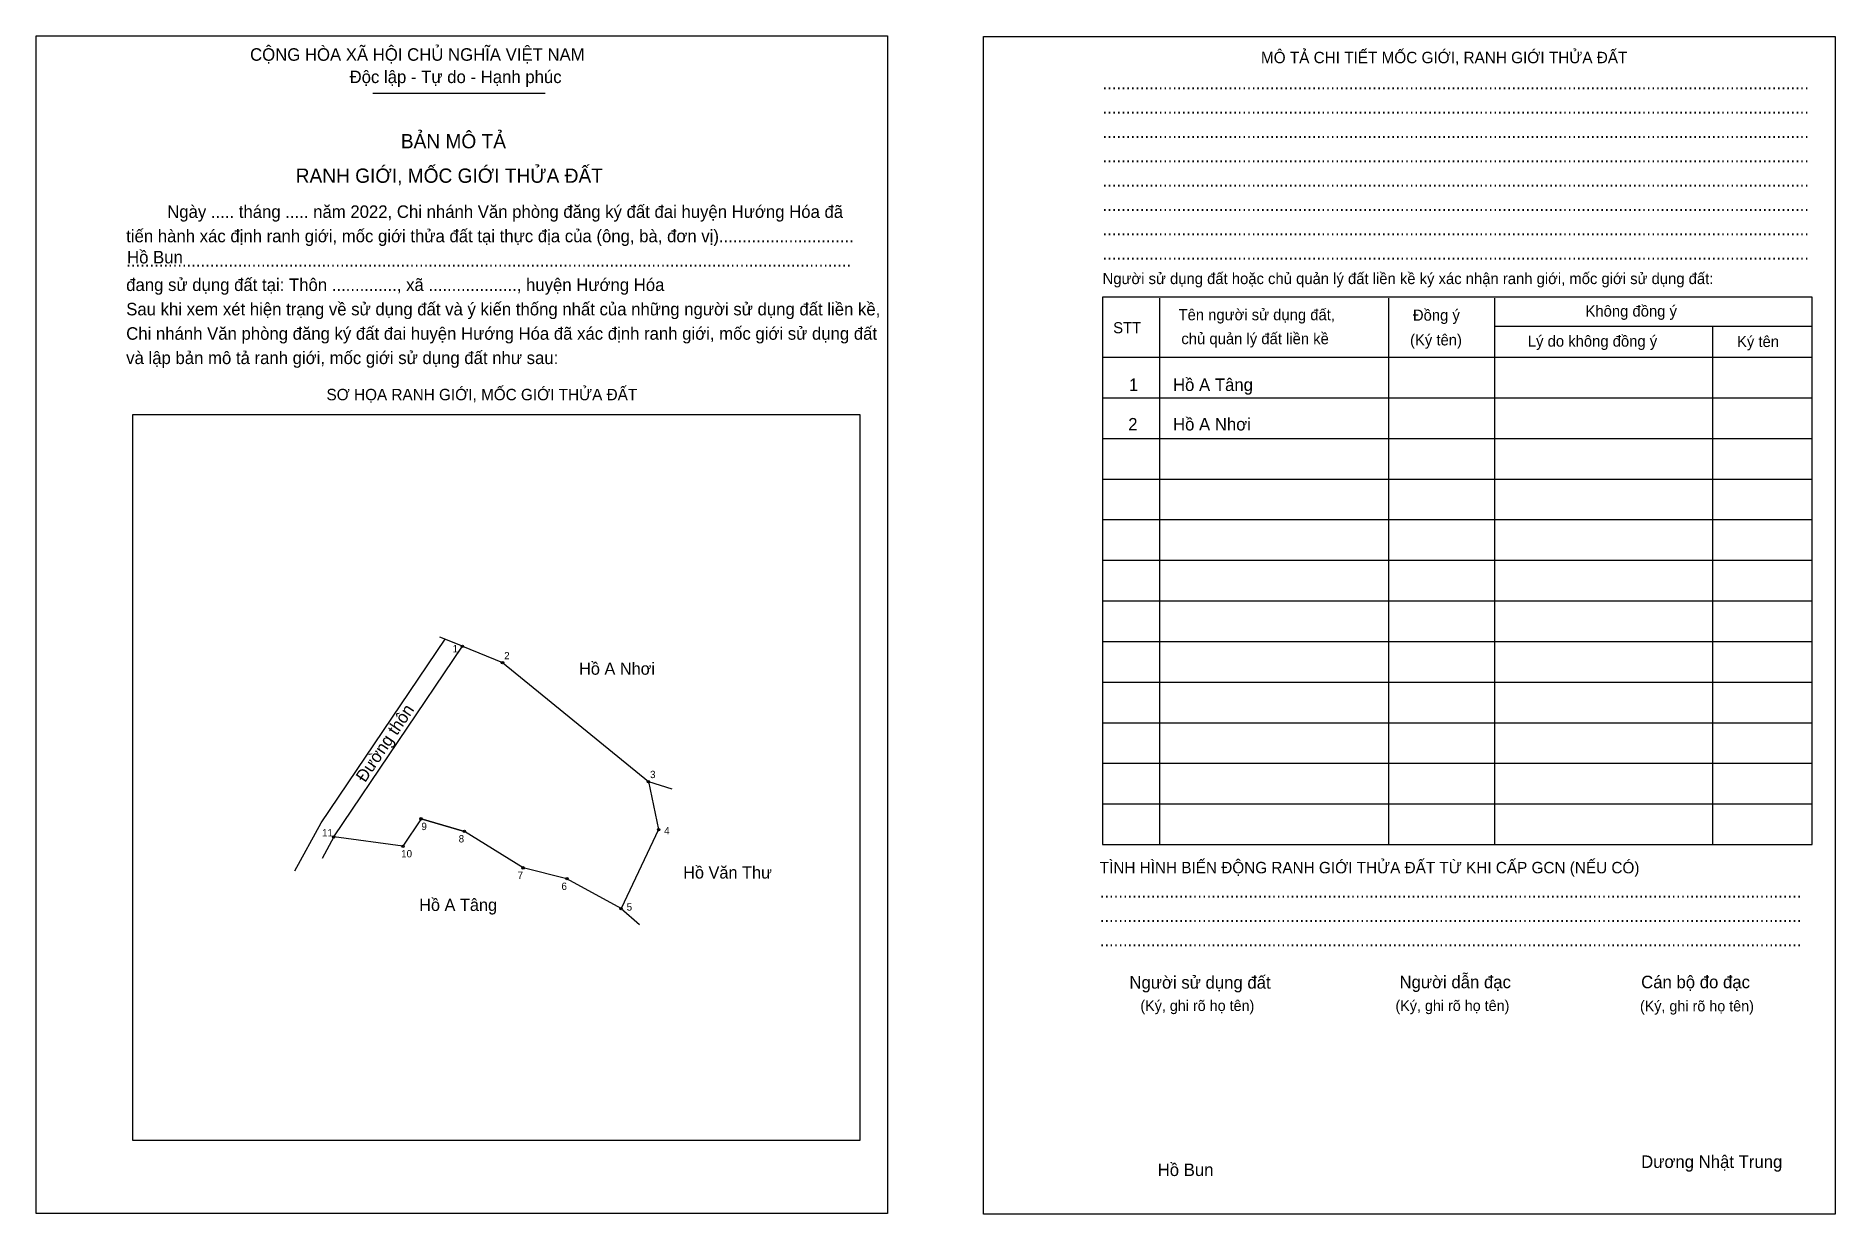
# Model space of a CAD drawing. Extents: x 544439 to 544950, y 1838383 to 1838718.
import ezdxf

# ---------------------------------------------------------------- set-up
doc = ezdxf.new("R2010")
doc.units = 0
for name, color, linetype in [('Level 1', 7, 'Continuous'), ('Level 10', 7, 'Continuous'), ('Level 11', 7, 'Continuous'), ('Level 2', 7, 'Continuous'), ('Level 25', 7, 'Continuous'), ('Level 27', 7, 'Continuous'), ('Level 36', 7, 'Continuous'), ('Level 52', 7, 'Continuous'), ('Level 55', 7, 'Continuous'), ('Level 6', 7, 'Continuous'), ('Level 9', 7, 'Continuous')]:
    doc.layers.add(name, color=color, linetype=linetype)

msp = doc.modelspace()

# ---------------------------------------------------------------- linework, layer by layer
at = {"layer": 'Level 1'}
for p, q in [((544438.8, 1838717.6), (544438.8, 1838717.6)), ((544707.79, 1838717.48), (544707.79, 1838717.48)), ((544534.47, 1838701.34), (544583.36, 1838701.34)), ((544757.77, 1838643.11), (544757.77, 1838488.01)), ((544822.81, 1838643.11), (544822.81, 1838488.01)), ((544852.9, 1838643.11), (544852.9, 1838488.01)), ((544852.9, 1838635.15), (544943.08, 1838635.15)), ((544914.83, 1838635.15), (544914.83, 1838488.01)), ((544741.63, 1838626.39), (544943.08, 1838626.39)), ((544741.63, 1838614.85), (544943.08, 1838614.85)), ((544466.26, 1838610.13), (544466.26, 1838610.13)), ((544741.63, 1838603.32), (544943.08, 1838603.32)), ((544741.63, 1838591.79), (544943.08, 1838591.79)), ((544741.63, 1838580.26), (544943.08, 1838580.26)), ((544741.63, 1838568.73), (544943.08, 1838568.73)), ((544741.63, 1838557.2), (544943.08, 1838557.2)), ((544741.63, 1838545.67), (544943.08, 1838545.67)), ((544741.63, 1838534.14), (544943.08, 1838534.14)), ((544741.63, 1838522.6), (544943.08, 1838522.6)), ((544741.63, 1838511.07), (544943.08, 1838511.07)), ((544741.63, 1838499.54), (544943.08, 1838499.54)), ((544672.67, 1838403.95), (544672.67, 1838403.95)), ((544680.58, 1838383.19), (544680.58, 1838383.19)), ((544949.57, 1838383.08), (544949.57, 1838383.08))]:
    msp.add_line(p, q, dxfattribs=at)
for points in [[(544943.08, 1838643.45), (544741.63, 1838643.45), (544741.63, 1838488.01), (544943.08, 1838488.01)], [(544466.26, 1838610.13), (544672.67, 1838610.13), (544672.67, 1838403.95), (544466.26, 1838403.95)]]:
    msp.add_lwpolyline(points, close=True, dxfattribs=at)
at = {"layer": 'Level 10'}
for p, q in [((544519.75, 1838494.14), (544554.93, 1838546.29)), ((544512.34, 1838480.53), (544519.75, 1838494.14))]:
    msp.add_line(p, q, dxfattribs=at)
msp.add_lwpolyline([(544523.34, 1838490.14), (544559.86, 1838544.28), (544571.26, 1838539.65), (544612.69, 1838505.87), (544615.59, 1838492.23), (544604.91, 1838469.79), (544589.54, 1838478.29), (544577.12, 1838481.37), (544560.43, 1838491.73), (544548.13, 1838495.3), (544543, 1838487.49)], close=True, dxfattribs=at)
at = {"layer": 'Level 11'}
for centre in [(544559.86, 1838544.28), (544571.26, 1838539.65), (544612.69, 1838505.87), (544548.13, 1838495.3), (544560.43, 1838491.73), (544615.59, 1838492.23), (544523.34, 1838490.14), (544523.34, 1838490.14), (544543, 1838487.49), (544577.12, 1838481.37), (544589.54, 1838478.29), (544604.91, 1838469.79)]:
    msp.add_circle(centre, 0.346, dxfattribs=at)
at = {"layer": 'Level 2'}
for points in [[(544438.81, 1838717.6), (544680.58, 1838717.6), (544680.58, 1838383.19), (544438.81, 1838383.19)], [(544707.8, 1838717.48), (544949.57, 1838717.48), (544949.57, 1838383.08), (544707.8, 1838383.08)]]:
    msp.add_lwpolyline(points, close=True, dxfattribs=at)
at = {"layer": 'Level 25'}
msp.add_line((544548.13, 1838495.3), (544560.43, 1838491.73), dxfattribs=at)
at = {"layer": 'Level 27'}
for p, q in [((544559.86, 1838544.28), (544553.45, 1838546.89)), ((544612.69, 1838505.87), (544619.29, 1838503.79)), ((544523.34, 1838490.14), (544520.03, 1838484.06)), ((544604.91, 1838469.79), (544610.17, 1838465.29))]:
    msp.add_line(p, q, dxfattribs=at)

# ---------------------------------------------------------------- texts
at = {"layer": 'Level 1'}
for s, height, p in [('CỘNG HÒA XÃ HỘI CHỦ NGHĨA VIỆT NAM', 3.5514, (544499.59, 1838710.56)), ('MÔ TẢ CHI TIẾT MỐC GIỚI, RANH GIỚI THỬA ĐẤT', 3.247, (544786.59, 1838709.86)), ('Độc lập - Tự do - Hạnh phúc', 3.5514, (544527.84, 1838704.22)), ('........................................................................................................................................................', 3.55142, (544741.63, 1838702.49)), ('........................................................................................................................................................', 3.55142, (544741.63, 1838695.57)), ('BẢN MÔ TẢ', 4.059, (544542.39, 1838685.7)), ('........................................................................................................................................................', 3.55142, (544741.63, 1838688.65)), ('RANH GIỚI, MỐC GIỚI THỬA ĐẤT', 4.0592, (544512.54, 1838675.9)), ('........................................................................................................................................................', 3.55142, (544741.63, 1838681.74)), ('........................................................................................................................................................', 3.55142, (544741.63, 1838674.82)), ('Ngày ..... tháng ..... năm 2022, Chi nhánh Văn phòng đăng ký đất đai huyện Hướng Hóa đã', 3.5514, (544476.06, 1838665.94)), ('........................................................................................................................................................', 3.55142, (544741.63, 1838667.9)), ('tiến hành xác định ranh giới, mốc giới thửa đất tại thực địa của (ông, bà, đơn vị).............................', 3.55142, (544464.42, 1838659.02)), ('........................................................................................................................................................', 3.55142, (544741.63, 1838660.98)), ('............................................................................................................................................................', 3.55142, (544464.42, 1838652.1)), ('Người sử dụng đất hoặc chủ quản lý đất liền kề ký xác nhận ranh giới, mốc giới sử dụng đất:', 3.1459, (544741.63, 1838647.14)), ('........................................................................................................................................................', 3.55142, (544741.63, 1838654.06)), ('đang sử dụng đất tại: Thôn .............., xã ..................., huyện Hướng Hóa', 3.5514, (544464.42, 1838645.18)), ('Sau khi xem xét hiện trạng về sử dụng đất và ý kiến thống nhất của những người sử dụng đất liền kề,', 3.5514, (544464.42, 1838638.26)), ('Tên người sử dụng đất,', 3.1459, (544763.19, 1838636.88)), ('Đồng ý', 3.146, (544829.73, 1838636.76)), ('Không đồng ý', 3.1459, (544878.73, 1838637.92)), ('Chi nhánh Văn phòng đăng ký đất đai huyện Hướng Hóa đã xác định ranh giới, mốc giới sử dụng đất', 3.5514, (544464.42, 1838631.34)), ('STT', 3.146, (544744.63, 1838633.19)), ('chủ quản lý đất liền kề', 3.1459, (544764, 1838630.08)), ('(Ký tên)', 3.146, (544828.92, 1838629.73)), ('Lý do không đồng ý', 3.1459, (544862.36, 1838629.38)), ('Ký tên', 3.146, (544921.75, 1838629.27)), ('và lập bản mô tả ranh giới, mốc giới sử dụng đất như sau:', 3.5514, (544464.42, 1838624.43)), ('SƠ HỌA RANH GIỚI, MỐC GIỚI THỬA ĐẤT', 3.247, (544521.28, 1838614.15)), ('TÌNH HÌNH BIẾN ĐỘNG RANH GIỚI THỬA ĐẤT TỪ KHI CẤP GCN (NẾU CÓ)', 3.247, (544740.82, 1838479.82)), ('.......................................................................................................................................................', 3.55142, (544740.82, 1838472.9)), ('.......................................................................................................................................................', 3.55142, (544740.82, 1838465.99)), ('.......................................................................................................................................................', 3.55142, (544740.82, 1838459.07)), ('Người sử dụng đất', 3.5514, (544749.24, 1838447.07)), ('Người dẫn đạc', 3.5514, (544825.92, 1838447.19)), ('Cán bộ đo đạc', 3.5514, (544894.53, 1838447.19)), ('(Ký, ghi rõ họ tên)', 3.0443, (544752.35, 1838440.73)), ('(Ký, ghi rõ họ tên)', 3.0443, (544824.77, 1838440.73)), ('(Ký, ghi rõ họ tên)', 3.0443, (544894.19, 1838440.62)), ('Dương Nhật Trung', 3.5514, (544894.53, 1838396.16))]:
    msp.add_text(s, height=height, dxfattribs=at).set_placement(p)
at = {"layer": 'Level 10'}
msp.add_text('Đường thôn', height=3.5, rotation=55.9985, dxfattribs=at).set_placement((544532.25, 1838505.43))
at = {"layer": 'Level 36'}
for s, p in [('Hồ A Nhơi', (544593, 1838536.22)), ('Hồ Văn Thư', (544622.55, 1838478.34)), ('Hồ A Tâng', (544547.6, 1838469.14))]:
    msp.add_text(s, height=3.459, dxfattribs=at).set_placement(p)
at = {"layer": 'Level 52'}
for s, height, p in [('1', 3.55, (544749.11, 1838616.79)), ('Hồ A Tâng', 3.551, (544761.62, 1838616.79)), ('2', 3.55, (544748.9, 1838605.57)), ('Hồ A Nhơi', 3.551, (544761.62, 1838605.57))]:
    msp.add_text(s, height=height, dxfattribs=at).set_placement(p)
at = {"layer": 'Level 55'}
for s, p in [('1', (544559.8, 1838544.28)), ('2', (544571.18, 1838539.65)), ('3', (544612.62, 1838505.87)), ('9', (544548.05, 1838495.3)), ('8', (544560.35, 1838491.73)), ('4', (544615.51, 1838492.23)), ('11', (544523.19, 1838490.14)), ('10', (544542.84, 1838487.49)), ('7', (544577.04, 1838481.37)), ('6', (544589.46, 1838478.29)), ('5', (544604.84, 1838469.79))]:
    msp.add_text(s, height=0.231, dxfattribs=at).set_placement(p)
at = {"layer": 'Level 6'}
for p in [(544464.66, 1838653.02), (544757.27, 1838393.87)]:
    msp.add_text('Hồ Bun', height=3.552, dxfattribs=at).set_placement(p)
at = {"layer": 'Level 9'}
for s, height, p in [('1', 2.08, (544557.08, 1838542.57)), ('2', 2.08, (544571.73, 1838540.6)), ('3', 2.08, (544613.15, 1838506.86)), ('11', 2.076, (544520.02, 1838490.3)), ('9', 2.08, (544548.23, 1838492.1)), ('4', 2.08, (544617.17, 1838490.92)), ('10', 2.076, (544542.48, 1838484.35)), ('8', 2.08, (544558.81, 1838488.59)), ('7', 2.08, (544575.53, 1838478.21)), ('6', 2.08, (544587.99, 1838475.11)), ('5', 2.08, (544606.5, 1838469.23))]:
    msp.add_text(s, height=height, dxfattribs=at).set_placement(p)

doc.saveas('drawing.dxf')
